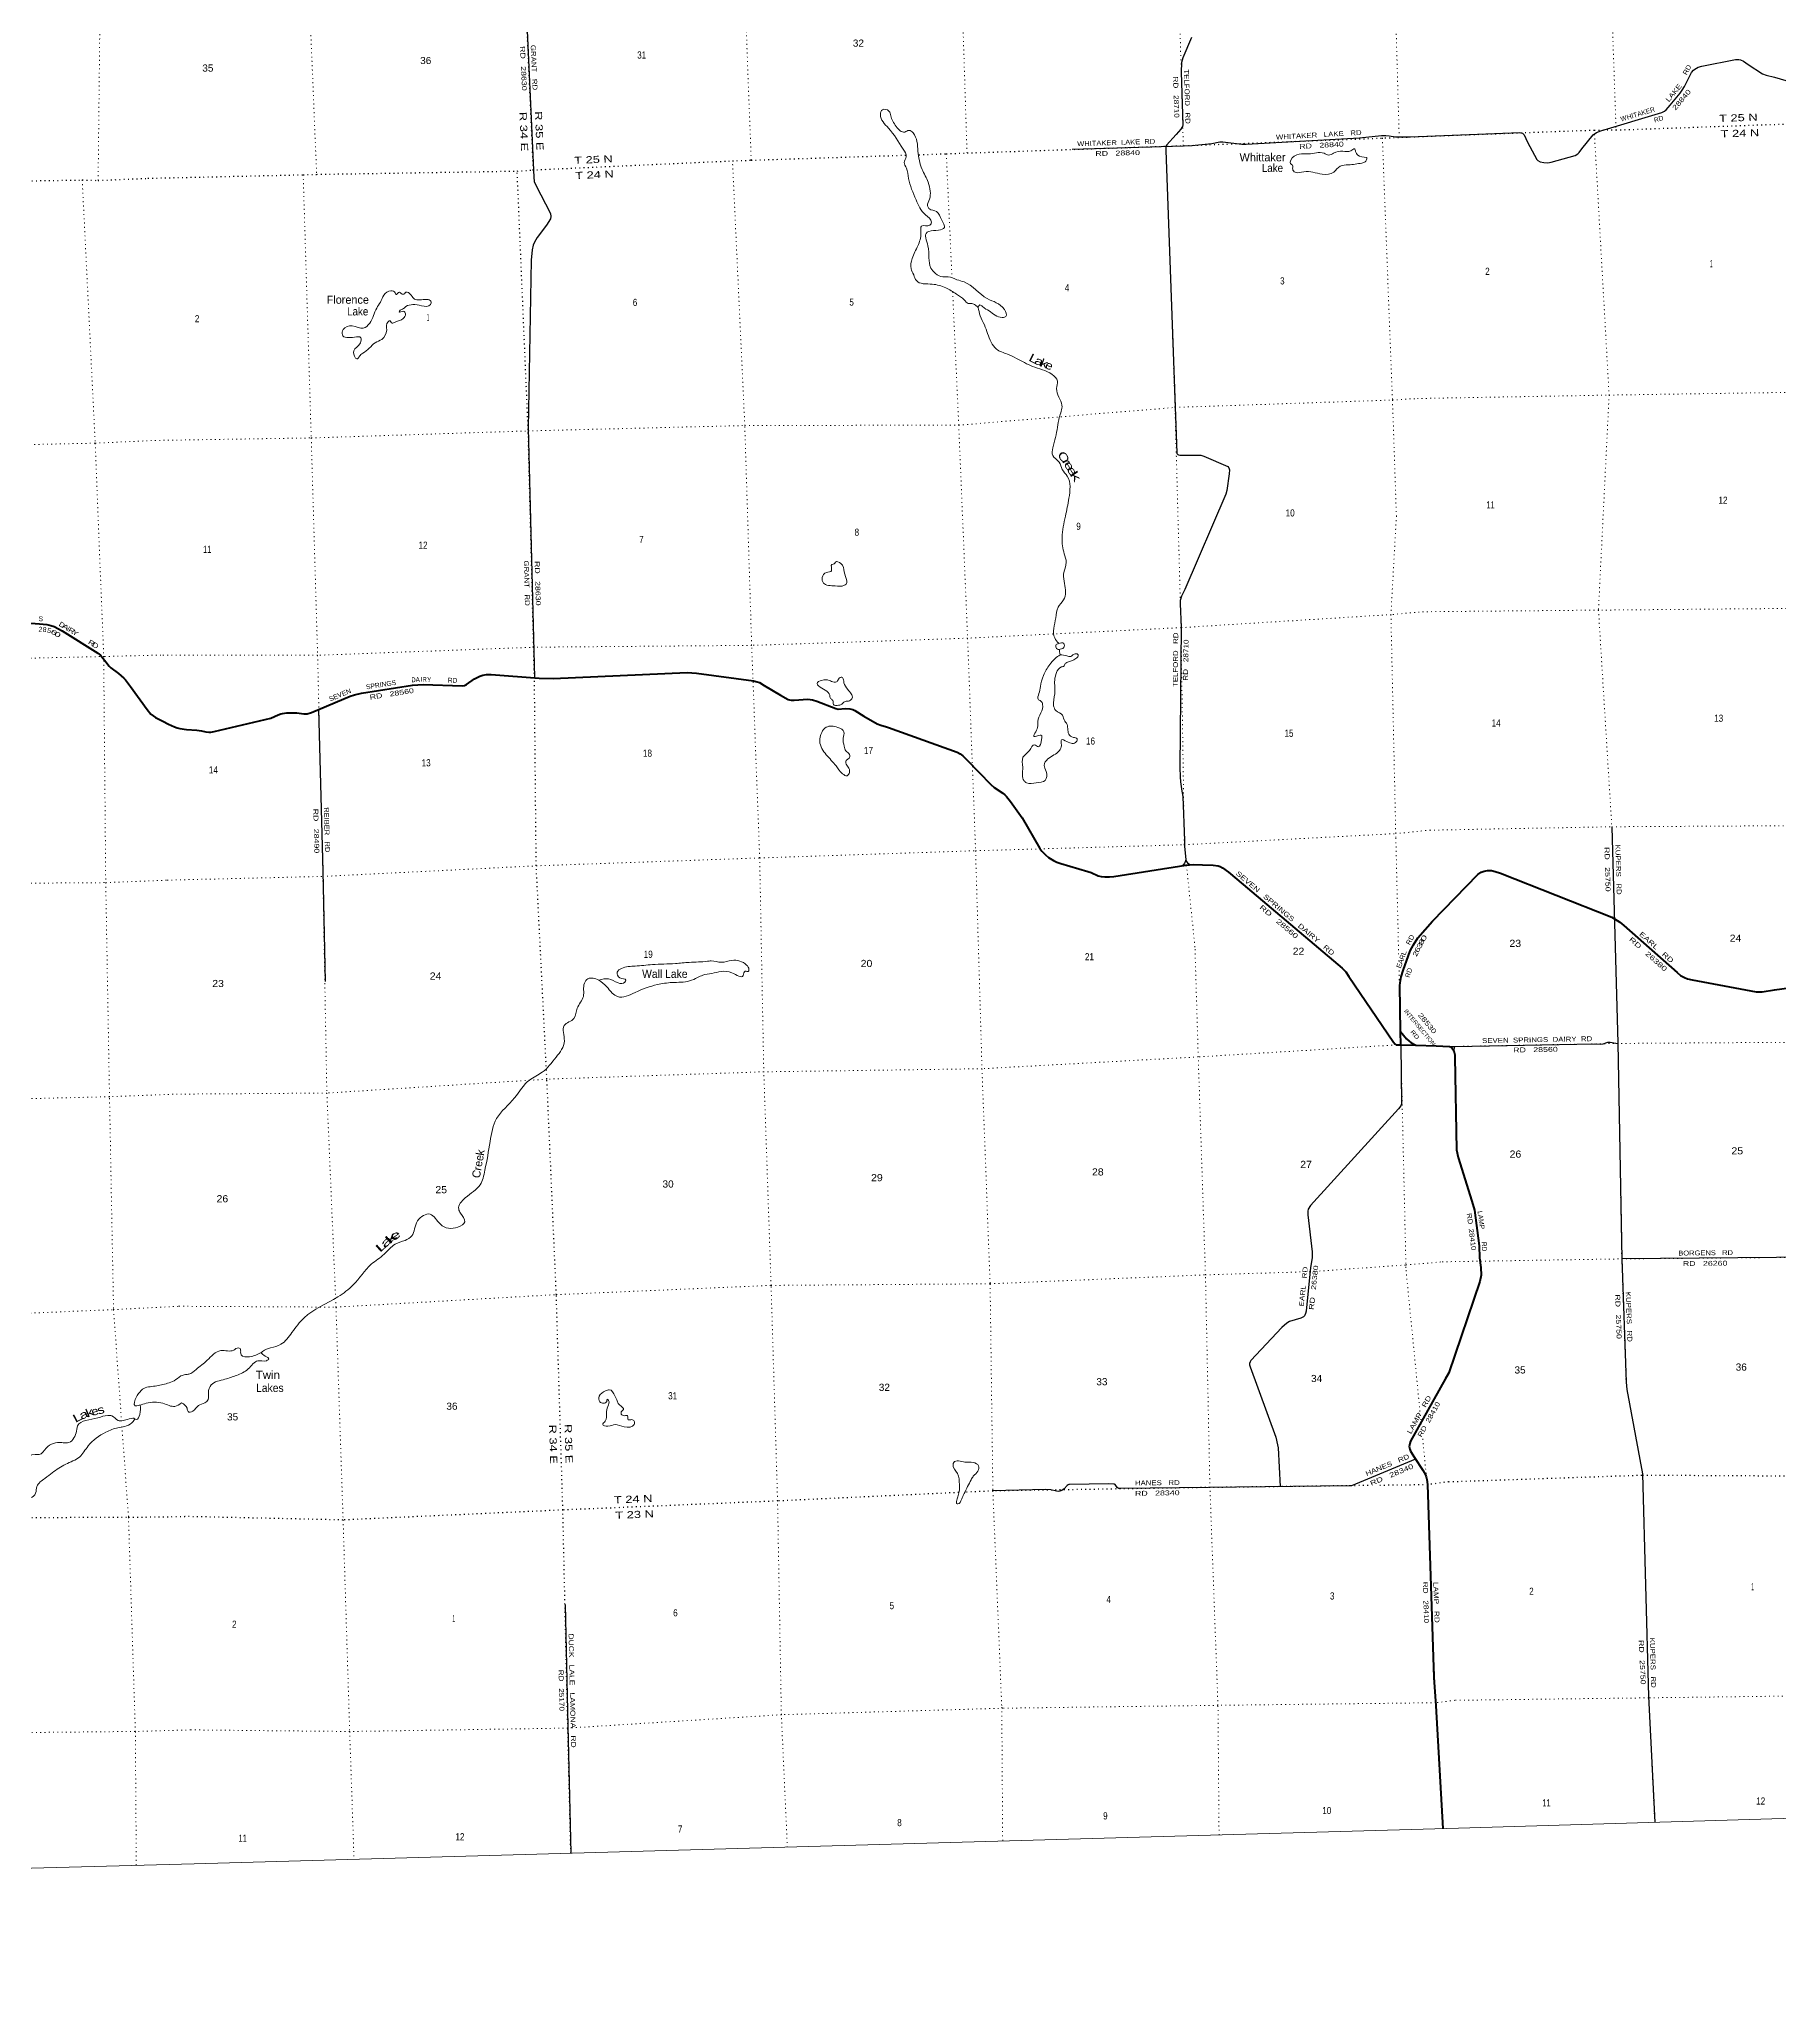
# Model space of a CAD drawing. Header units: feet. Extents: x 493183 to 745759, y 5472 to 195788.
# Drawn here: x 617686 to 660414, y 5472 to 53374 of the extents above; entities that cross this region are included whole.
import ezdxf
from ezdxf.enums import TextEntityAlignment as Align

# ---------------------------------------------------------------- set-up
doc = ezdxf.new("R2010")
doc.units = ezdxf.units.FT
doc.header["$LTSCALE"] = 70
doc.linetypes.add('DOTTED', pattern=[1.5, 0.3, -1.2])
for name, color, linetype, lineweight in [('26', 7, 'Continuous', 40), ('27', 7, 'Continuous', 13), ('29', 7, 'Continuous', 25), ('39', 7, 'Continuous', 13), ('4', 7, 'Continuous', 13), ('6', 7, 'DOTTED', 25), ('7', 7, 'DOTTED', 13)]:
    doc.layers.add(name, color=color, linetype=linetype, lineweight=lineweight)
doc.layers.add('30', color=7, linetype='Continuous')
doc.layers.add('41', color=7, linetype='Continuous')

msp = doc.modelspace()

# ---------------------------------------------------------------- linework, layer by layer
at = {"layer": '26'}
msp.add_line((651146.23, 28665.91), (651141.27, 28989.88), dxfattribs=at)
for points in [[(617171.06, 39047.85), (617699.44, 39005.09), (617880.6, 38989.85), (617975.96, 38969.83), (618062.66, 38942.33), (618254.38, 38831.8), (619131.29, 38288.87), (619193.59, 38240.22), (619329.53, 38075.4), (619408.35, 37968.09), (619447.92, 37928.48), (619640.92, 37786.8), (619772.47, 37675.02), (619814.99, 37628.72), (619930.69, 37469.58), (620345.91, 36900.69), (620437.4, 36791.87), (620493.78, 36744.15), (620552.18, 36703.75), (620728.1, 36618.18)], [(620728.1, 36618.18), (620864.32, 36540.82), (621016.95, 36473.6), (621080.76, 36454.67), (621146.53, 36440.31), (621307.93, 36412.96), (621563.18, 36399.4), (621677.46, 36382.87), (621782.69, 36354.16), (621858.03, 36344.59), (621911.84, 36349.37), (621987.65, 36365.36), (623384.69, 36691.83), (623475.94, 36727.49), (623566.4, 36774.36), (623624.22, 36796.89), (623664.88, 36806.46), (623766.52, 36818.42), (623935.79, 36824.97), (624018.84, 36818.42), (624193.67, 36793.39), (624236.47, 36794.49), (624274.74, 36799.28), (624378.92, 36831.79), (625334.21, 37227.64), (625437.22, 37265.57), (625606.86, 37304.22), (626865.43, 37502.56), (627127.86, 37513.38), (628081.9, 37481.01), (628138.37, 37493.28), (628190.86, 37520.87), (628388.87, 37654.24), (628521.03, 37720.62), (628590.28, 37747.49), (628683.66, 37763.7), (628796.33, 37764.46), (629975.15, 37671.25), (630316.43, 37664.59), (633613.47, 37811.4), (633838.73, 37794.82), (635243.59, 37604.59), (635331.12, 37584.22), (635386.12, 37562.68), (635506.18, 37494.72), (635905.54, 37258.69), (636091.65, 37151.07), (636122.74, 37141.5), (636165.79, 37134.32), (636237.53, 37131.93), (636579.53, 37153.46), (636633.43, 37152.37), (636689.55, 37141.5), (636797.47, 37107.58), (637263.53, 36923.73), (637323.82, 36912.02), (637491.94, 36923.69), (637605.53, 36921.34), (637679.67, 36902.19), (637732.27, 36877.44), (637949.6, 36741.92), (638281.16, 36550.42), (638367.26, 36516.91), (638512.58, 36473.16), (638560.98, 36459.48), (640245.87, 35851.63), (640318.84, 35813.64), (640384.58, 35765.48), (640499, 35650.71), (641072.17, 35057.14), (641151.87, 34986.69), (641369.42, 34845.14), (641416.56, 34805.87), (641454.83, 34765.18), (641552.83, 34646.12), (641839.59, 34243.38), (642274.82, 33491.6), (642327.76, 33422.67), (642370.81, 33372.42), (642416.25, 33329.34), (642487.05, 33271.42), (642614.76, 33190.54), (642693.68, 33154.65), (642791.31, 33116.68), (643453.92, 32925.69), (643536.71, 32896.2), (643711.3, 32819.62), (643780.66, 32798.08), (643873.93, 32788.51), (643988.73, 32793.3), (644092.2, 32800.27), (645865.96, 33081.03), (646046.71, 33094.83), (646270.88, 33090.59), (646539.38, 33075.69), (646659.14, 33059.37), (646709.19, 33044.58), (646761.8, 33015.86), (646911.1, 32908.91), (647269.5, 32605.92)], [(647269.5, 32605.92), (649700.88, 30550.48), (649794.35, 30455.26), (649872.49, 30345.03), (650965.39, 28732.26), (651005.7, 28684.38), (651033.88, 28666.16), (651146.23, 28665.91)], [(651923.5, 31699.45), (653034.34, 32853.01), (653117.92, 32907.78), (653191.54, 32935.4), (653278.96, 32949.21), (653373.15, 32946.85), (653467.6, 32926.19), (653591.26, 32882.96), (656327.16, 31798.25), (656399.32, 31763.53), (656529.61, 31678.54), (656625.79, 31599.04), (657932.42, 30439.71), (658015.75, 30371.04), (658112.37, 30315.79), (658190.58, 30288.17), (658301.65, 30260.11), (659879.17, 29970.5), (660023.4, 29968.12), (660331.26, 30012.94), (661930.78, 30234.28)], [(651141.27, 28989.88), (651123.88, 30125.51), (651133.65, 30192.02), (651152.8, 30333.67), (651200.62, 30488.76), (651375.33, 30976.76), (651454.13, 31125.32), (651562.95, 31294.84), (651923.5, 31699.45)], [(651141.27, 28989.88), (651286.41, 28816.24), (651351.62, 28757.07), (651393.6, 28722.64), (651514.85, 28654.75)], [(651146.23, 28665.91), (651514.85, 28654.75), (652016.92, 28639.54)], [(652016.92, 28639.54), (652338.12, 28628.22), (652370.22, 28614.36), (652393.66, 28596.06), (652421.68, 28562.87), (652444.94, 28519.64), (652466.71, 28453.44), (652473.15, 28419.64), (652476.7, 28361.1), (652513.42, 26088.58), (652554.04, 25893.95), (652887.81, 24822.83), (652955.01, 24606.6), (653067.67, 23728.28), (653080.51, 23434.32), (653114.19, 23193.19), (653116.49, 23007.83), (653087.97, 22854.06), (652329.78, 20607.01), (652233, 20455.82)], [(652233, 20455.82), (651387.16, 18930.18), (651364.29, 18871.18), (651356.07, 18834.46), (651353.68, 18796.17), (651369.01, 18734.56), (651387.16, 18686.09), (651482.36, 18531.17), (651685.77, 18218.17), (651749.5, 18104.56), (651771.03, 18051.91), (651785.38, 17984.9), (651800.32, 17863.96), (651954.13, 13121.98), (652004.13, 12429.69), (652177.19, 9414.47)]]:
    msp.add_lwpolyline(points, dxfattribs=at)
at = {"layer": '29'}
msp.add_line((652450.73, 28508.88), (652476.62, 28625.89), dxfattribs=at)
for points in [[(629633.33, 54661.03), (629840.02, 49978.81), (629856.36, 49871.07), (629892.03, 49786.99), (630250.9, 49090.07), (630263.77, 49017.12), (630250.55, 48953.53), (630158.94, 48799.92), (629929.27, 48497.89), (629856.77, 48380.59), (629826.35, 48309.07), (629806.24, 48195.93), (629776.03, 47937.35), (629703.52, 43811.73), (629860.21, 37685.28)], [(646004.4, 53407.66), (645790.25, 52910.91), (645760.32, 52794.68), (645745.46, 52558.68), (645787.86, 51264.61), (645780.58, 51226.32), (645768.54, 51198.61), (645744.1, 51159.29), (645623.75, 51027.01), (645391.08, 50762.68), (645382.84, 50747.05), (645374.27, 50707.35), (645372.9, 50635.32), (645639.08, 43210.83), (645643.9, 43187.92), (645664.38, 43166.23), (645684.85, 43157.8), (645720, 43153.08), (646107.19, 43154.01), (646234.13, 43149.37), (646302.62, 43127.34), (646894.31, 42870.32), (646920.3, 42836.11), (646933.16, 42788.9), (646927.91, 42690.06), (646873.12, 42286.83), (646846.7, 42196.47), (645838.9, 39854.38), (645758.11, 39684.18), (645725.21, 39580.57), (645726.41, 39497.41), (645745.68, 38923.8), (645717.98, 35478.52), (645726.4, 35251.97), (645734.68, 35125.7), (645763.64, 34897.87), (645789.03, 34769.94), (645832.39, 33689), (645831.79, 33543.78), (645866.11, 33208.18), (645882.51, 33165.21), (645907.74, 33139.43), (645941.48, 33112.64), (645981, 33089.81)], [(651366.73, 50968.81), (654066.53, 51077.69), (654139.26, 51061.33), (654176.62, 51022.33), (654256.31, 50843.06), (654486.63, 50413.34), (654510.95, 50388.4), (654568.12, 50353.26), (654663.09, 50336.25), (654756.82, 50336.09), (654839.43, 50347.33), (655428.6, 50515.41), (655494.46, 50554.95), (655528.77, 50589.28), (655592.41, 50675.4), (655873.16, 51018.25), (655957.63, 51078.5), (656056.84, 51118.29), (657562.93, 51570.7), (657621.61, 51599.9), (657664.5, 51634.23), (657762.29, 51749.86), (658010.34, 52045.38), (658059.63, 52113.71), (658118.88, 52206.18), (658290.17, 52551.59), (658337.81, 52606.22), (658373.93, 52636.68), (658453.6, 52679.17), (658540.53, 52703.96), (659371.37, 52867.99), (659448.56, 52872.28), (659493.32, 52864.26), (659564.36, 52829.37), (659683.64, 52744.62), (660031.81, 52520.39), (660118.98, 52488.75), (660327.29, 52438.21), (661743.47, 52017.99)], [(643074.31, 50664.76), (645809.48, 50752.73), (646009.41, 50757.55), (646505.19, 50808.41), (646698.42, 50844.31), (646774.95, 50844.26), (647236.02, 50790.91), (647346, 50788.52), (650130.48, 50943.57), (650668.3, 51005.15), (650781.16, 51003.09), (650858.35, 50998.8), (651016.32, 50974.76), (651366.73, 50968.81)], [(624551.81, 36903.43), (624657.16, 32932.66), (624718.01, 30220.24)], [(656330.15, 34022.74), (656480.66, 28705.81), (656574.34, 23409.44), (656679.97, 20376.66), (656702.84, 20199.51), (657087.25, 18125.03), (657234.18, 12660.75), (657384.64, 9569.5)], [(645866.11, 33208.18), (645845.64, 33158.77), (645829.98, 33129.81), (645813.89, 33104.06), (645780.86, 33067.56)], [(651146.23, 28665.91), (651164.85, 27214.1), (651149.99, 27169.21), (651092.31, 27093.25), (648924.22, 24716.72), (648868.31, 24632.06), (648859.89, 24579.4), (648858.71, 24486.82), (648967.11, 23579.52), (648971.4, 23508.72), (648967.17, 23432.83), (648930.2, 23198.22), (648816.52, 22125.84), (648804.15, 22064.69), (648777.99, 22007.97), (648752.68, 21983.16), (648692.64, 21948.83), (648413.88, 21867.29), (648342.09, 21828.47), (648221, 21720.34), (647461.2, 20913.51), (647444.66, 20878.15), (647431.8, 20839.53), (647431.8, 20808.42), (647446.01, 20754.02), (648074.52, 19030.22), (648118.51, 18838.18), (648133, 18763.6), (648179.31, 17812.15)], [(652338.12, 28628.22), (652469.9, 28625.77), (655895.01, 28687.09), (656057.79, 28681.65), (656121.7, 28692.15), (656231.02, 28728.95), (656254.65, 28732.92), (656293.25, 28730.77), (656480.77, 28699.42)], [(673877.67, 23579.03), (672960.52, 23535.65), (667527.97, 23402.98), (662276.48, 23457.01), (656574.38, 23407.34)], [(651509.53, 18489.37), (649936.55, 17835.66), (649880.41, 17833.22), (646423.78, 17790.4), (644270.24, 17767.65), (644237.72, 17766.44), (644217.38, 17766.7), (644198.08, 17773.14), (644176.64, 17790.3), (644124.3, 17864.03), (644114.45, 17871.84), (644095.15, 17876.13), (643975.41, 17877.93), (643008.65, 17868.59), (642988.7, 17864.33), (642973.69, 17857.89), (642947.37, 17838.67), (642871.59, 17757.99), (642817.15, 17720.57), (642768.95, 17702.72), (642729.24, 17696.96), (642684.82, 17698.32), (642543.39, 17730.55), (642424.75, 17739.26), (641109.63, 17705.94)], [(630610.86, 14918.15), (630677.95, 11936.1), (630753.67, 8805.99)]]:
    msp.add_lwpolyline(points, dxfattribs=at)
at = {"layer": '39'}
for points in [[(640765.09, 46780.06), (640801.63, 46839.83), (640865.55, 46801.79), (641030.92, 46692.78), (641353.48, 46532.92), (641445.28, 46560.38), (641406.86, 46728.34), (640985.49, 46997.57), (640413.77, 47406.58), (640238.3, 47460.8), (640027.84, 47533.94), (639896.89, 47529.28), (639714.2, 47615.5), (639600.4, 47748.52), (639527.95, 48296.26), (639505.82, 48626.07), (639549.4, 48647.78), (639788.27, 48680.47), (639933.29, 48742.08), (639866.01, 48927.16), (639737.41, 49134.24), (639553.14, 49208.31), (639516.39, 49275.54), (639564.91, 49438.53), (639584.04, 49632.73), (639533.57, 49854.69), (639384.8, 50171.92), (639281.85, 50615.77), (639160.39, 51069.04), (639063.35, 51130.09), (638955.95, 51087.96), (638749.33, 51221.71), (638614.49, 51489.04), (638569.94, 51604.38), (638407.44, 51634.87), (638361.18, 51520.34), (638557.02, 51184.62), (638918.86, 50667.35), (638990.17, 50482.42), (638944.88, 50341.71), (638998.38, 50202.51), (639052.04, 49948.41), (639234.57, 49424.75), (639465.9, 49056.03), (639613.77, 48873.83), (639576.12, 48799.92), (639371.14, 48778.5), (639352.77, 48618.6), (639279.92, 48293.47), (639137.9, 47984.03), (639114.93, 47729.22), (639176.85, 47580.23), (639242.52, 47439.45), (639635.11, 47350.62), (639963.15, 47261.52), (640231.02, 47107.77), (640415.77, 46965.18), (640517.8, 46878.1), (640606.74, 46873.21), (640692.83, 46835.96), (640763.98, 46780.91)], [(650314.21, 50462.37), (650086.06, 50522.78), (650036.56, 50607.7), (650005.79, 50677.16), (649914.87, 50625.54), (649725.42, 50620.81), (649495.42, 50566.26), (649375.93, 50523.7), (649259.4, 50565.91), (648876.6, 50552.28), (648648.94, 50544.17), (648442.62, 50393.7), (648435.48, 50312.82), (648481.35, 50272.12), (648488.91, 50175.63), (648548.11, 50101.13), (648759.44, 50114.71), (649217.63, 50052.41), (649500.16, 50104.8), (649656.27, 50249.45), (649860.89, 50280.93), (650186.02, 50326.78), (650274.05, 50356.62), (650314.21, 50462.37)], [(625460.94, 45537.58), (625420.22, 45713.52), (625584.41, 45912.89), (625594.03, 46036.19), (625436.22, 46048.72), (625139.57, 46106.69), (625161.13, 46234.46), (625381.75, 46324.96), (625654.15, 46268.14), (625811.06, 46390.65), (625982.96, 46765.66), (626076.46, 46912.12), (626159.08, 47080.36), (626332.7, 47187.33), (626435.35, 47138.57), (626455.1, 47094.93), (626545.72, 47154.6), (626593.45, 47118), (626668.14, 47116.63), (626699.13, 47152), (626830.94, 47078.08), (626912.97, 46986.25), (627213.97, 46974.8), (627314.38, 46932.01), (627303.22, 46850.98), (627082.34, 46822.96), (626701.92, 46799.33), (626617.42, 46737.86), (626561.82, 46713.71), (626533.29, 46666.33), (626641.57, 46684.29), (626692.13, 46625.62), (626631.99, 46504.55), (626435.33, 46420.94), (626343.24, 46401.53), (626315.29, 46448.92), (626261.62, 46426.85), (626228.54, 46228.12), (626109.92, 45996.11), (625945.49, 45913.65), (625801.11, 45779.5), (625642.25, 45654.91), (625554.46, 45573.16), (625496, 45516.65), (625460.94, 45537.58)], [(640765.09, 46780.06), (640809.24, 46576.03), (640914.33, 46349.97), (641081.17, 45924.52), (641208.3, 45757.71), (641479.1, 45634.31), (641704.91, 45527.45), (642097.36, 45331.78), (642578.62, 45135.24), (642711.65, 44972.66), (642688.19, 44786.37), (642820.11, 44377.83), (642754.51, 44075.13), (642712.75, 43837.79), (642598.23, 43327.74), (642592.76, 43146.13), (642754.29, 42976.5), (642827.24, 42801.71), (642950.27, 42636.76), (642990.35, 42091.9), (642905.42, 41655.47), (642821.86, 41126.37), (642876.78, 40727.17), (642924.72, 40519.24), (642858.68, 40228.62), (642885.19, 39999.76), (642859.68, 39593.67), (642725.04, 39413.5), (642665.95, 39153.37), (642641.58, 38660.64), (642739.96, 38528.89)], [(637532.9, 40063.15), (637472.28, 40286.76), (637386.14, 40491.32), (637253.86, 40522.9), (637223.16, 40479.47), (637169.13, 40467.47), (637156.74, 40309.79), (637033.22, 40267.09), (636928.77, 40144.44), (636959.88, 40010.49), (637244.88, 39940), (637474.34, 39954.22), (637536.46, 40020.94), (637532.9, 40063.15)], [(642739.96, 38528.89), (642670.36, 38480.24), (642689.42, 38400.29), (642774.85, 38381.16), (642877.11, 38453.34), (642862.45, 38523.37), (642736.43, 38526.42)], [(642749.89, 38376.58), (642762.95, 38320.26), (642773.66, 38248.07)], [(642773.66, 38248.07), (642648.1, 38150.87), (642520.27, 38005.21), (642364.55, 37739.63), (642291.87, 37464.9), (642253.8, 37292.2), (642232.53, 37156.38), (642300.78, 37110.43), (642346.18, 37027.39), (642303.31, 36820.25), (642226.34, 36607.86), (642226.28, 36499), (642177.03, 36356.14), (642128.69, 36243.55), (642222.94, 36259), (642321.66, 36262.52), (642318.93, 36171.71), (642238.91, 35987.43), (642148.28, 36038.63), (642020.46, 35892.97), (641861.06, 35728.05), (641856, 35479.92), (641890.22, 35150.55), (641952.5, 35102.37), (642188.66, 35098.68), (642408.22, 35162.95), (642432.59, 35379.51), (642382.68, 35530.93), (642475.74, 35689.46), (642756.78, 35892.99), (642806.84, 36013.71), (642802.92, 36065.98), (642805.65, 36156.79), (642940.39, 36113.21), (643172.45, 36111.39), (643190.02, 36182.57), (643099.98, 36217.67), (642988.17, 36296.33), (642927.87, 36566.32), (642887.83, 36613.27), (642834.04, 36760.53), (642668.23, 36881.62), (642615.61, 36996.67), (642641.14, 37291.88), (642643.11, 37624.57), (642686.71, 37811.57), (642806.77, 37948.89), (642874.47, 37973.48), (642891.13, 38014.39), (642955.92, 38063.06), (643160.35, 38155), (643219.65, 38243.8), (643147.95, 38273.5), (643039.42, 38207.14), (642942.13, 38219.8), (642773.66, 38248.07)], [(637458.59, 37559.48), (637557.45, 37393.67), (637665.97, 37183.86), (637603.78, 37119.15), (637489.61, 37096.94), (637381.52, 37018.51), (637332.84, 37006.5), (637203.71, 37026.29), (637198.9, 37102.72), (637173.33, 37140.11), (637127.24, 37186.84), (637116.75, 37252.99), (637003.33, 37375.95), (636837.96, 37484.96), (636805.75, 37538.24), (636915.78, 37618.76), (637103.44, 37617.38), (637222.06, 37573.23), (637284.3, 37581.49), (637332.24, 37649.72), (637411.28, 37694.87), (637451.84, 37633.82), (637458.59, 37559.48)], [(637469.43, 36001.02), (637446.18, 36195.73), (637462.68, 36351.53), (637315.38, 36463.21), (637024.81, 36464.95), (636916.4, 36340.14), (636868, 36118.69), (637029.22, 35791.83), (637269.12, 35520.17), (637429.59, 35324.3), (637540.3, 35275.83), (637597.8, 35358.51), (637568.77, 35490.52), (637506.59, 35591.12), (637532.08, 35666.61), (637593.07, 35709.1), (637598.04, 35793.94), (637511.9, 35887.63), (637469.43, 36001.02)], [(631441.61, 30256.96), (631678.61, 30285.55), (631914.2, 30187.11), (632079.04, 30203.06), (632103.39, 30254.32), (631953.96, 30313.5), (631894.57, 30448.46), (632000.05, 30542.93), (632332.88, 30599.13), (632757.1, 30638.43), (633323.09, 30662.62), (633660.97, 30690.78), (634111.83, 30718.93), (634198.24, 30728.05), (634455.73, 30692.88), (634706.17, 30740.09), (635071.44, 30626.11), (635128.08, 30511.21), (635113.58, 30466.34), (635038.74, 30471.74), (634989.97, 30371.23), (634709.29, 30433.8), (634217.62, 30418.31), (633995.24, 30376.12), (633868.28, 30317.17), (633671.62, 30233.57), (633241.28, 30196.07), (632880.03, 30144.9), (632334.24, 29954.12), (631900.21, 29851.98), (631767.96, 29937.98), (631632.99, 30098.47), (631441.61, 30256.96)], [(631441.61, 30256.96), (631174.2, 30287.75), (631087.36, 30179.83), (631060.84, 29856.36), (630910.18, 29562.73), (630830.43, 29315.98), (630592.75, 29140.2), (630594.41, 28763.3), (630391.16, 28362.97), (630049.65, 27992), (629735.93, 27799.4), (629370.66, 27361.05), (628929.18, 26855.49), (628770.23, 26291.44), (628642.77, 25583.38), (628524.68, 25226.41), (628159.03, 24909), (627997.78, 24629.1), (628045.78, 24530.02), (628148.27, 24319.99), (627979.63, 24186.99), (627549.43, 24256.34), (627294.22, 24505.27), (626987.45, 24343.16), (626843.69, 23971.16), (626680.21, 23862.53), (626435.64, 23765.13), (626168.08, 23523.78), (625848.36, 23274.53), (625404.85, 22768.89), (625032.28, 22475.42), (624199.79, 21959.96), (623900.37, 21596.53), (623630.47, 21308.73), (623377.54, 21219.09), (623180.88, 21135.49), (623141.76, 21101.84)], [(623143.96, 21103.73), (622858.91, 21003.07), (622655.38, 21052.27), (622640.79, 21120.28), (622627.7, 21202.47), (622582.64, 21221.02), (622471.66, 21166.67), (622155.42, 21153.39), (621817.12, 20915.57), (621546.96, 20690.26), (621369.61, 20575.09), (621285.33, 20564.22), (621173.37, 20532.35)], [(623141.76, 21101.84), (623243.65, 21018.79), (623334.79, 20953.5), (623271.94, 20906.91), (623066.22, 20905.63), (622827.48, 20703.61), (622540.71, 20546.24), (622253.76, 20449.34), (621915.89, 20310.31), (621848.03, 20124.46), (621842.05, 19956.93), (621758.5, 19869.29), (621607.59, 19803.44), (621465.29, 19667.35), (621348.66, 19657.15), (621325.49, 19737.67), (621188.59, 19869.53)], [(621188.59, 19869.53), (621025.18, 19784.71), (620731.95, 19860.08), (620524.17, 19888.6), (620321.58, 19860.77), (620145.58, 19811.24), (620051.32, 19797.46), (620078.88, 20021.71), (620149.28, 20119.74), (620230.02, 20203.84), (620538.18, 20281.94), (620844.51, 20351.95), (621004.13, 20415.29), (621174.69, 20533.26)], [(631842.62, 20030.6), (631698.2, 20193.03), (631608.49, 20163.63), (631451.95, 20031.06), (631466.95, 19896.53), (631556.92, 19863.45), (631634.1, 19904.5), (631642.11, 19961.23), (631677.47, 19932.25), (631660.67, 19784.5), (631626.33, 19619.99), (631595.26, 19421.34), (631537.68, 19340.67), (631666.3, 19298.89), (631840.48, 19335.33), (632066.32, 19282.89), (632308.33, 19339.89), (632307.41, 19420.49), (632251.54, 19458.82), (632158.86, 19455.52), (632147.35, 19549.85), (632072.51, 19555.25), (631992.39, 19594.73), (632003.85, 19667.71), (632048.72, 19709.62), (631979.07, 19793.82), (631905.39, 19877.88), (631874.02, 19963.44), (631842.62, 20030.6)], [(620046.36, 19473.92), (620074.27, 19465.25), (620160.29, 19585.73), (620172.71, 19817.07)], [(615257.37, 16649.41), (615346.34, 16967.37), (615417.88, 17107.75), (615559.73, 17154.65), (615714.45, 17260.23), (615838.72, 17379.38), (616044.71, 17437.51), (616226.49, 17499.24), (616490.67, 17564.45), (617130.39, 18049.67), (617591.71, 18602.23), (617690.32, 18599.97), (617864.03, 18760.33), (618245.44, 18896.19), (618384.43, 18886.59), (618598.62, 19132.34), (618633.3, 19304.31), (619132.09, 19502.76), (619374.23, 19563.55), (619473.09, 19549.2), (619630.21, 19441.15), (619905.07, 19476.32), (620035.73, 19480.69), (619969.36, 19382.73), (619623.9, 19259.61), (619330.47, 19149.52), (618892.86, 18813.07), (618679.25, 18539.11), (618342.91, 18363.74), (618013.36, 18152.21), (617831.11, 18015.89), (617636.07, 17816.85), (617601.23, 17652.94), (617476.8, 17541.85), (617334.11, 17535.25), (617310.51, 17411.86), (617177.24, 17338.91), (616875.18, 17256.89), (616859.91, 17119.53), (616786.51, 17069.83), (616674.82, 17023.48), (616490.06, 16911.31), (616186.76, 16889.73), (615758.32, 16791.33), (615408.76, 16672.16), (615256.35, 16649.26)], [(640421.34, 17647.26), (640586.8, 17977.7), (640641.99, 18068.36), (640756.37, 18195.4), (640771.96, 18320.94), (640635.76, 18404.78), (640435.64, 18415.8), (640161.56, 18408.06), (640143.25, 18357.01), (640252.22, 18135.12), (640300.43, 17864.7), (640294.66, 17691.13), (640258.93, 17564.88), (640232.97, 17447.04), (640230.85, 17394.55), (640263.38, 17387.64), (640354.25, 17495.7), (640385.71, 17573.42), (640421.34, 17647.26)]]:
    msp.add_spline(points, degree=3, dxfattribs=at)
at = {"layer": '4'}
msp.add_lwpolyline([(493183.04, 189004.41), (524001.53, 189703.99), (554819.03, 190445.97), (585635.48, 191230.33), (616450.81, 192057.09), (647264.99, 192926.23), (678077.93, 193837.75), (708889.59, 194791.66), (739699.91, 195787.95), (745759.19, 12310.89), (714696.49, 11306.43), (683632.43, 10344.71), (652567.07, 9425.72), (621500.49, 8549.46), (590432.73, 7715.93), (559363.85, 6925.15), (528293.91, 6177.1), (497222.97, 5471.78)], close=True, dxfattribs=at)
at = {"layer": '6'}
for p, q in [((629833.21, 50158.33), (629633.33, 54661.03)), ((645823.21, 50753.62), (651366.73, 50968.81))]:
    msp.add_line(p, q, dxfattribs=at)
for points in [[(651366.73, 50968.81), (655897.91, 51138.1), (656434.51, 51139.3), (661174.56, 51307.02), (661858.79, 51369.62), (666558.28, 51526.57), (667083.21, 51561.7), (672152.93, 51677.2), (672816.97, 51716.36), (677115.74, 51855.32), (677709.94, 51878.35), (682158.25, 52019.02), (682370.7, 52025.84)], [(620361.17, 49953), (624176.9, 50039.55), (624507.39, 50049.3), (629434.81, 50130.03), (629809.03, 50157.47), (634725.19, 50380.93), (635184.55, 50397.29), (638974.72, 50521.1)], [(639305.85, 50531.92), (639978.07, 50553.88), (640493.77, 50574.26), (645363.28, 50740.08), (645409.04, 50737.67), (645823.21, 50753.62)], [(613472.4, 49835.94), (613833.75, 49832.98), (618748.36, 49911.15), (619138.83, 49900.02), (620361.17, 49953)], [(630753.67, 8805.99), (630678.51, 11877.74), (630557.41, 17237.53), (630396.42, 22529.37), (630164.77, 27822.74), (629902.58, 33068.65), (629859.01, 37679.25), (629839.13, 38437.83), (629704.57, 43772.81), (629434.81, 50130.03)], [(652321.23, 17934.03), (657085.47, 18096.74), (662410.74, 18068.85), (667776.86, 18196.81), (673117.72, 18312.17), (678432.02, 18433.72), (683383.88, 18555.69)], [(650342.15, 17839.28), (646459.24, 17791.13), (641123.23, 17706.53), (640446.7, 17674.96)], [(652321.23, 17934.03), (651803.13, 17857.39), (650561.43, 17841.99)], [(640283.45, 17667.34), (635832.7, 17459.66), (630557.41, 17237.53), (625157.87, 16992.82), (621265.78, 17078.84)], [(616771.38, 17055.38), (619890.51, 17061.06), (621265.78, 17078.84)]]:
    msp.add_lwpolyline(points, dxfattribs=at)
at = {"layer": '7'}
for p, q in [((645802.94, 50752.57), (645677.1, 55114.92)), ((651105.67, 50958.68), (650984.46, 55267.6)), ((656286.16, 55421.33), (656434.51, 51139.3)), ((635184.55, 50397.29), (635018.97, 54812.13)), ((640487.61, 50574.05), (640348.07, 54962.89)), ((619138.83, 49900.02), (619187.35, 54371.65)), ((624323.84, 54513.34), (624507.39, 50049.3)), ((639978.07, 50553.88), (640117.84, 47509.05)), ((648892.38, 23091.39), (648944.3, 23095.01))]:
    msp.add_line(p, q, dxfattribs=at)
for points in [[(650692.08, 50942.62), (650941.41, 44505.64), (651037.33, 41654.79), (650902.87, 39234.68), (651023.63, 33744.22), (651093.18, 30862.3)], [(655897.91, 51138.1), (656263.91, 44626.28), (656002.59, 39346.09), (656330.15, 34022.74), (656480.77, 28699.42), (656574.38, 23407.34), (656681.11, 20373.59), (656705.21, 20195.11), (657089.09, 18107.59), (657234.34, 12624.12), (657384.64, 9569.5)], [(636073.24, 8955.18), (635925.66, 12207.72), (635832.7, 17459.66), (635673.58, 22755.61), (635494.51, 27990.37), (635392.97, 33256.11), (635196.21, 38478.14), (635027.22, 43878.56), (634725.19, 50380.93)], [(646680.06, 9256.4), (646653.42, 12440.59), (646455.62, 17789.93), (646345.92, 23014.72), (646168.55, 28368.48), (646088.16, 31066.82), (645826.87, 33581.32), (645745.68, 38912.96), (645597.53, 44322.5), (645377.41, 50693.76)], [(618748.36, 49911.15), (619066.76, 43445.96), (619275.35, 38208.47), (619325.62, 32649.64), (619418.75, 27353.63), (619517.89, 22156.51), (619712.92, 19446.4)], [(624176.9, 50039.55), (624374.71, 43573.79), (624531.34, 38235.42), (624660.6, 32803.6), (624758.69, 27481.04), (624983.04, 22221.69), (625157.87, 16992.82), (625319.35, 11797.75), (625426.33, 8657.84)], [(640133.6, 47165.6), (640284.04, 43888.38), (640501.4, 38654.98), (640698.16, 33432.95), (640855.39, 28078.47), (641054.43, 22794.03), (641123.23, 17706.53), (641341.44, 12394.54), (641364.07, 9104.81)], [(651552.41, 44542.43), (656263.91, 44626.28), (661568.32, 44707.33), (666874.37, 44935.48), (672235.24, 44981.65), (677600.85, 44837.22), (682586.92, 44883.32)], [(620538.38, 43512.94), (624374.71, 43573.79), (629704.57, 43746.29), (635027.22, 43878.56), (640284.04, 43888.38), (645601.14, 44323.71), (650941.41, 44505.64), (651552.41, 44542.43)], [(589519.57, 42648.12), (592397.48, 42771.53), (597748.77, 42841.41), (603059.34, 42934.76), (608372.27, 43304.32), (613684.25, 43329.15), (619066.76, 43445.96), (620538.38, 43512.94)], [(651703.76, 39304.53), (650910.1, 39234.68), (645744.48, 38914.16), (640501.4, 38654.98), (635196.21, 38478.14), (629855.4, 38433.62), (624531.34, 38235.42), (620683.43, 38241.78)], [(682748.74, 39537.53), (682531.32, 39541.88), (677984.1, 39507.29), (675048.22, 39726.71), (672356.65, 39674.04), (667197.45, 39504.48), (661877.49, 39396.3), (656006.67, 39344.18), (651703.76, 39304.53)], [(620683.43, 38241.78), (619285.49, 38204.62), (613860.84, 38083.02), (609402.66, 37940.29)], [(651858.8, 33938.5), (656330.15, 34022.74), (661998.62, 34055.14), (667303.17, 34205.85), (669986.73, 34273.04), (672708.13, 34078.28), (678004.61, 34255.84), (680353.41, 34242.9)], [(620835.62, 32711.13), (624658.19, 32802.39), (629902.8, 33062.61), (635392.97, 33256.11), (640698.16, 33432.95), (645826.87, 33581.32), (651014.87, 33854.07), (651858.8, 33938.5)], [(612094.02, 32543.99), (613919.38, 32611.02), (619325.62, 32649.64), (620835.62, 32711.13)], [(651102.2, 30488.77), (651146.15, 28667.46), (651274.18, 23127.74), (651655.37, 19271.09)], [(683068.22, 28983.49), (678008.84, 28910.59), (672836.29, 28802.01), (667486.99, 28692.23), (662147.48, 28736.89), (656480.77, 28699.42), (652442.07, 28624.71), (652016.92, 28639.54), (652451.71, 28627.13)], [(652016.92, 28639.54), (651035.35, 28663.85), (646168.55, 28368.48), (640855.39, 28078.47), (635494.06, 28002.45), (630164.77, 27822.74), (624758.69, 27481.04), (620980.3, 27453.27)], [(620980.3, 27453.27), (619415.95, 27391.88), (614110.23, 27258.31), (608799.87, 27154.89), (603377.89, 27001.08), (598086.51, 26952.43), (592869.06, 26771.51), (589936.21, 26709.72)], [(652165.17, 23335.36), (656574.38, 23407.34), (662268.59, 23456.94), (667531.84, 23403.07), (672960.52, 23535.65), (678245.66, 23761.68), (683224.87, 23808.42)], [(621123.67, 22243.28), (624983.04, 22221.69), (630396.42, 22529.37), (635673.58, 22755.61), (641052.34, 22795.97), (646345.92, 23014.72), (648684.17, 23086.46)], [(649144.94, 23109.01), (651270.81, 23257.31), (652165.17, 23335.36)], [(590073.41, 21461.62), (593051.04, 21517.97), (598571.15, 21594.92), (603588.43, 21746.94), (608909.61, 21843.74), (614219.95, 21938.41), (619509.76, 22160.4), (621123.67, 22243.28)], [(619724.01, 19292.29), (619884.44, 17062.97), (620053.44, 11794.53), (620076.84, 8510.34)], [(651683.78, 18983.61), (651802.11, 17786.47), (651999.28, 12497.93), (652177.19, 9414.47)], [(683546.97, 13168.04), (678573.64, 13058.05), (673171.35, 12855.7), (667900.91, 12581.56), (665047.98, 12455.62), (662526.25, 12692.43), (657234.34, 12624.12), (652476.41, 12563.85)], [(652476.41, 12563.85), (652001.08, 12504.04), (646653.42, 12440.59), (641368.58, 12369.31), (635927.6, 12209.81), (630677.42, 11880.84), (625319.35, 11797.75), (621410.04, 11836.59)], [(621410.04, 11836.59), (620049.33, 11798.49), (614575.01, 11744.54), (609244.69, 11535.94), (603907.26, 11184.08), (598730.06, 10925.64), (593376.03, 10831.69), (590352.68, 10778.09)]]:
    msp.add_lwpolyline(points, dxfattribs=at)

# ---------------------------------------------------------------- texts
at = {"layer": '27'}
for s, height, rotation, width, p in [('2', 120, 355.191, 0.85, (617718.14, 38814.13)), ('S', 120, 355.191, 0.8, (617726.38, 39073.07)), ('8', 120, 355.191, 0.85, (617820.59, 38806.33)), ('5', 120, 344.402, 1.15, (617921.24, 38784.69)), ('6', 120, 330.036, 1.6, (618022.8, 38745.99)), ('0', 120, 330.036, 1.65, (618115.34, 38693.3)), ('D', 120, 330.036, 1.25, (618221.07, 38931.8)), ('A', 120, 328.237, 1.45, (618309.74, 38878.11)), ('R', 120, 328.237, 1.3, (618456.17, 38789.2)), ('Y', 120, 328.237, 1.4, (618548.08, 38734.16)), ('R', 120, 328.237, 1.3, (618944.61, 38486.79)), ('D', 120, 328.237, 1.3, (619041.02, 38427.1)), ('SEVEN', 120, 22.508, 1.05, (625104.45, 37207.25)), ('D', 120, 2.361, 0.7, (626891.17, 37573.68)), ('A', 120, 2.361, 0.8, (626993.92, 37578.43)), ('R', 120, 0.057, 0.65, (627165.06, 37581.72)), ('Y', 120, 358.057, 0.75, (627270.75, 37578.26)), ('3', 120, 60.302, 1.5, (651661.29, 31070.49)), ('8', 120, 60.302, 1.5, (651706.09, 31162.91)), ('0', 120, 57.296, 1.75, (651761.05, 31253.99)), ('E', 120, 70.302, 1.1, (651162.53, 30590.04)), ('A', 120, 70.302, 1.15, (651199.63, 30693.67)), ('L', 120, 70.302, 1.25, (651275.59, 30905.84)), ('2', 120, 65.057, 1.4, (651561.68, 30876.8)), ('6', 120, 65.057, 1.45, (651608.93, 30978.37)), ('INTERSECTION', 102, 309.891, 1.1, (651572.82, 29058.74)), ('28530', 120, 309.891, 1.35, (651752.46, 29156.27)), ('RD', 102, 309.891, 1.25, (651453.09, 28882.93))]:
    msp.add_text(s, height=height, rotation=rotation, dxfattribs=dict(at, width=width)).set_placement(p, align=Align.CENTER)
for s, rotation, p in [('I', 328.237, (618378.47, 38837.07)), ('I', 2.361, (627092.54, 37581.32)), ('R', 70.302, (651238.48, 30802.2))]:
    msp.add_text(s, height=120, rotation=rotation, dxfattribs=at).set_placement(p, align=Align.CENTER)
for s, rotation, p in [('SPRINGS', 8.956, (625730.95, 37394.64)), ('RD', 72.864, (651359.51, 30306.79)), ('LAMP', 277.309, (653030.85, 24576.98))]:
    msp.add_text(s, height=120, rotation=rotation, dxfattribs=at).set_placement(p)
for s, rotation, width, p in [('RD   28560', 8.956, 1.35, (625821.37, 37143.69)), ('RD', 358.057, 0.85, (627729.18, 37563.02)), ('SEVEN   SPRINGS   DAIRY   RD', 319.789, 1.3, (647082.01, 32856.08)), ('RD   28560', 319.789, 1.45, (647663.3, 32024.72)), ('RD', 62.057, 1.1, (651368.13, 31106.65)), ('RD   26380', 318.418, 1.45, (656744.09, 31238.97)), ('EARL   RD', 318.418, 1.35, (656991.1, 31368.49)), ('RD  28410', 277.309, 1.2, (652765.12, 24523.13)), ('RD', 272.501, 0.85, (653132.56, 23823.9)), ('LAMP   RD', 60.995, 1.3, (651396.16, 19094.45)), ('RD  28410', 60.995, 1.25, (651654.73, 19015.86)), ('RD   28410', 271.858, 1.25, (651686.53, 15473.09)), ('LAMP   RD', 271.858, 1.25, (651945.08, 15468.69))]:
    msp.add_text(s, height=120, rotation=rotation, dxfattribs=dict(at, width=width)).set_placement(p)
at = {"layer": '30'}
for s, rotation, width, p in [('RD   28630', 272.528, 1.35, (629530.25, 52649)), ('RD   28840', 3.187, 1.35, (649200.29, 50704.17)), ('RD   28840', 1.404, 1.35, (644190.27, 50511.46)), ('RD   28630', 271.601, 1.35, (629880.03, 40001.26)), ('RD   28710', 89.015, 1.25, (645921.98, 38115.01)), ('RD   28490', 271.52, 1.35, (624439.87, 33917.6)), ('RD   25750', 271.621, 1.35, (656164.22, 32974.78)), ('RD   28560', 1.026, 1.35, (654455.37, 28487.1)), ('RD   26380', 83.949, 1.35, (649062.1, 22695.53)), ('RD   26260', 0.499, 1.35, (658624.36, 23237.09)), ('RD   25750', 271.995, 1.35, (656432.56, 21986.49)), ('RD   28340', 22.724, 1.4, (650945.81, 18049.59)), ('RD   28340', 0.929, 1.35, (645163.57, 17595.1)), ('RD   25750', 272.787, 1.35, (657017.2, 13495.19)), ('RD   25170', 271.289, 1.25, (630463.91, 12806.49))]:
    msp.add_text(s, height=120, rotation=rotation, dxfattribs=dict(at, width=width)).set_placement(p, align=Align.CENTER)
for s, rotation, width, p in [('GRANT   RD', 272.528, 1.2, (629766.77, 53225.49)), ('RD', 61.066, 1.1, (658168.92, 52476.93)), ('RD   28710', 271.877, 1.25, (645550.88, 52449.84)), ('TELFORD   RD', 271.652, 1.2, (645818.36, 52625.85)), ('LAKE', 49.991, 1.25, (657730.05, 51816.18)), ('28840', 49.778, 1.35, (657896.05, 51613.79)), ('WHITAKER  LAKE  RD', 1.842, 1.15, (643196.96, 50740.49)), ('WHITAKER   LAKE   RD', 3.187, 1.2, (648080.69, 50902.04)), ('GRANT   RD', 271.465, 1.2, (629598.38, 40561.88)), ('TELFORD   RD', 89.539, 1.2, (645665.99, 37455.8)), ('REIBER   RD', 271.52, 1.15, (624685.59, 34500.46)), ('KUPERS   RD', 271.621, 1.2, (656417.4, 33583.12)), ('SEVEN  SPRINGS  DAIRY  RD', 1.026, 1.2, (653142.53, 28707.82)), ('BORGENS   RD', 0.499, 1.15, (657963.93, 23489.45)), ('EARL   RD', 83.949, 1.25, (648757.78, 22235.76)), ('KUPERS   RD', 271.995, 1.2, (656672.72, 22595.78)), ('HANES   RD', 22.567, 1.25, (650309.72, 18068.46)), ('HANES   RD', 0.605, 1.2, (644612.64, 17841.27)), ('DUCK   LALE   LAMONA   RD', 271.289, 1.3, (630698.01, 14203.51)), ('KUPERS   RD', 271.54, 1.2, (657264.97, 14099.84))]:
    msp.add_text(s, height=120, rotation=rotation, dxfattribs=dict(at, width=width)).set_placement(p)
for s, p in [('WHITAKER', (656565.41, 51344.64)), ('RD', (657382.77, 51318.19))]:
    msp.add_text(s, height=120, rotation=16.72, dxfattribs=at).set_placement(p)
at = {"layer": '41'}
for s, p in [('Whittaker', (647748.85, 50369.01)), ('Florence', (625273.09, 46870.5))]:
    msp.add_text(s, height=200, dxfattribs=at).set_placement(p, align=Align.CENTER)
for s, width, p in [('Lake', 0.9, (647992.19, 50106.06)), ('Lake', 0.9, (625516.42, 46583.23)), ('Wall Lake', 0.95, (633061.82, 30310.42)), ('Twin', 1.05, (623309.37, 20460.03)), ('Lakes', 0.95, (623358.03, 20138.66))]:
    msp.add_text(s, height=200, dxfattribs=dict(at, width=width)).set_placement(p, align=Align.CENTER)
for s, rotation, width, p in [('L', 333.298, 1.45, (642079.86, 45433.01)), ('a', 336.454, 1.4, (642219.03, 45365.62)), ('k', 339.767, 1.35, (642351.32, 45310.54)), ('e', 339.767, 1.2, (642473.52, 45261.27)), ('C', 304.275, 1.45, (642774.06, 43050.59)), ('r', 298.537, 1.6, (642850.32, 42947.61)), ('e', 302.181, 1.55, (642917.02, 42835.22)), ('e', 302.301, 1.55, (642986.89, 42709.43)), ('k', 304.191, 1.85, (643069.99, 42577.02)), ('k', 79.786, 1.1, (628628.18, 26004.37)), ('e', 79.786, 0.95, (628604.16, 25871.08)), ('r', 79.805, 1.05, (628557.02, 25609.07)), ('e', 79.805, 0.95, (628575.84, 25728.65)), ('k', 40.591, 2.1, (626401.13, 23846.71)), ('e', 34.98, 1.65, (626494.55, 23903.74)), ('L', 42.25, 2, (626166.4, 23647.58)), ('a', 43.493, 2.05, (626287.03, 23757.64)), ('a', 24.216, 1.4, (618823.15, 19493.11)), ('k', 22.186, 1.45, (618967.26, 19544.55)), ('e', 17.186, 1.15, (619087.11, 19571.45)), ('s', 16.012, 1.3, (619230.31, 19605.71)), ('L', 27.814, 1.5, (618678.45, 19428.46))]:
    msp.add_text(s, height=200, rotation=rotation, dxfattribs=dict(at, width=width)).set_placement(p, align=Align.CENTER)
msp.add_text('C', height=200, rotation=77.191, dxfattribs=at).set_placement((628532.35, 25469.35), align=Align.CENTER)
at = {"layer": '6', "width": 1.35}
for s, rotation, p in [('R 34 E', 272.528, (629511.31, 51097.03)), ('R 35 E', 272.528, (629890.04, 51113.32)), ('T 25 N', 2.026, (659442.28, 51352.14)), ('T 24 N', 2.026, (659480.35, 50971.89)), ('T 25 N', 2.603, (631312.14, 50325)), ('T 24 N', 2.603, (631337.93, 49952.56)), ('R 34 E', 271.743, (630233.2, 18851.13)), ('R 35 E', 271.743, (630611.55, 18863.82)), ('T 24 N', 2.411, (632288.01, 17418.55)), ('T 23 N', 2.411, (632322.8, 17039.8))]:
    msp.add_text(s, height=175, rotation=rotation, dxfattribs=at).set_placement(p, align=Align.CENTER)
at = {"layer": '7'}
for s, width, p in [('32', 1.05, (637818.79, 53185.51)), ('35', 1.05, (621834.67, 52573.13)), ('36', 1.05, (627187.88, 52758.08)), ('31', 0.85, (632494.41, 52893.69)), ('1', 0.4, (658774.95, 47768.86)), ('3', 0.85, (648234.89, 47344.81)), ('2', 0.85, (653274.11, 47579.56)), ('6', 0.85, (632329.81, 46816.7)), ('5', 0.85, (637652.22, 46824.22)), ('4', 0.85, (642947.28, 47178.23)), ('2', 0.85, (621570.51, 46416.92)), ('1', 0.4, (627244.74, 46446.19)), ('10', 0.85, (648426.92, 41644.85)), ('11', 0.65, (653350.7, 41843.28)), ('12', 0.85, (659060.62, 41957.27)), ('8', 0.85, (637780.82, 41170.78)), ('9', 0.85, (643227.89, 41315.02)), ('11', 0.65, (621818.2, 40749.55)), ('12', 0.85, (627121.09, 40850.78)), ('7', 0.85, (632487.55, 40992.64)), ('15', 0.85, (648398.15, 36232.15)), ('14', 0.85, (653489.53, 36484.42)), ('13', 0.85, (658956.69, 36601.92)), ('17', 0.85, (638067.19, 35809.01)), ('16', 0.85, (643521.61, 36042.01)), ('14', 0.85, (621970.56, 35331.4)), ('13', 0.85, (627199.1, 35506.5)), ('18', 0.85, (632637.26, 35743.18)), ('23', 1.1, (653958.38, 31070.87)), ('24', 1.1, (659369.38, 31197.33)), ('19', 0.85, (632654.72, 30802.63)), ('20', 1.1, (638017.8, 30577.61)), ('21', 0.85, (643495.65, 30743.07)), ('22', 1.1, (648632.06, 30877.02)), ('23', 1.1, (622086.47, 30084.95)), ('24', 1.1, (627430.05, 30267.63)), ('26', 1.1, (653962.81, 25894.95)), ('25', 1.1, (659412.2, 25974.04)), ('29', 1.1, (638273.77, 25315.34)), ('28', 1.1, (643701.08, 25456.27)), ('27', 1.1, (648818.77, 25641.15)), ('26', 1.1, (622192.11, 24797.75)), ('25', 1.1, (627567.85, 25020.32)), ('30', 1.05, (633142.78, 25159.43)), ('35', 1.05, (654075.98, 20591.33)), ('36', 1.05, (659511.15, 20662.82)), ('31', 0.85, (633255.7, 19957.61)), ('32', 1.05, (638456.31, 20165.08)), ('33', 1.05, (643801.76, 20303.07)), ('34', 1.05, (649076.77, 20381.86)), ('36', 1.05, (627832.1, 19700.81)), ('35', 1.05, (622442.77, 19439.14)), ('2', 0.85, (654355.03, 15155.9)), ('1', 0.4, (659786.24, 15268.92)), ('5', 0.85, (638640.71, 14802.4)), ('4', 0.85, (643966.91, 14953.44)), ('3', 0.85, (649460.24, 15039.45)), ('2', 0.85, (622484.31, 14344.58)), ('1', 0.4, (627876.7, 14486.19)), ('6', 0.85, (633322.14, 14625.04)), ('11', 0.65, (654723.88, 9956.94)), ('12', 0.85, (659988.41, 10001.49)), ('8', 0.85, (638827.84, 9472.19)), ('9', 0.85, (643886.82, 9637.21)), ('10', 0.85, (649326.81, 9768.46)), ('11', 0.65, (622690.3, 9088.58)), ('12', 0.85, (628029.08, 9124.89)), ('7', 0.85, (633439.51, 9315.49))]:
    msp.add_text(s, height=175, dxfattribs=dict(at, width=width)).set_placement(p, align=Align.CENTER)

doc.saveas('drawing.dxf')
